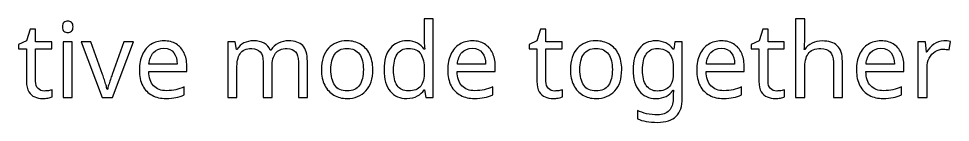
# Model space of a CAD drawing. Header units: inches. Extents: x -6.7 to 20.3, y -5.6 to 12.6.
# Drawn here: x 17.265 to 20.265, y -4.038 to -3.704 of the extents above; entities that cross this region are included whole.
import ezdxf

# ---------------------------------------------------------------- set-up
doc = ezdxf.new("R2010")
doc.units = ezdxf.units.IN
doc.header["$MEASUREMENT"] = 0
doc.layers.add('Layer 1', color=7, linetype='Continuous')

msp = doc.modelspace()

# ---------------------------------------------------------------- linework, layer by layer
at = {"layer": 'Layer 1', "color": 250}
for points, knots in [([(17.4237, -3.7119), (17.4281, -3.7119), (17.432, -3.7134), (17.4355, -3.7164), (17.4389, -3.7194), (17.4407, -3.7242), (17.4407, -3.7306), (17.4407, -3.7368), (17.4389, -3.7415), (17.4355, -3.7446), (17.432, -3.7477), (17.4281, -3.7493), (17.4237, -3.7493), (17.4188, -3.7493), (17.4147, -3.7477), (17.4113, -3.7446), (17.408, -3.7415), (17.4063, -3.7368), (17.4063, -3.7306), (17.4063, -3.7242), (17.408, -3.7194), (17.4113, -3.7164), (17.4147, -3.7134), (17.4188, -3.7119), (17.4237, -3.7119)], [0, 0, 0, 0, 0.125, 0.125, 0.125, 0.25, 0.25, 0.25, 0.375, 0.375, 0.375, 0.5, 0.5, 0.5, 0.625, 0.625, 0.625, 0.75, 0.75, 0.75, 0.875, 0.875, 0.875, 1, 1, 1, 1]), ([(18.5153, -3.9609), (18.4931, -3.9609), (18.4753, -3.9532), (18.462, -3.9378), (18.4487, -3.9223), (18.442, -3.8993), (18.442, -3.8686), (18.442, -3.8379), (18.4487, -3.8148), (18.4622, -3.7991), (18.4756, -3.7834), (18.4934, -3.7756), (18.5157, -3.7756), (18.5294, -3.7756), (18.5407, -3.7782), (18.5495, -3.7833), (18.5583, -3.7884), (18.5654, -3.7946), (18.571, -3.8019), (18.571, -3.8019), (18.573, -3.8019), (18.573, -3.8019), (18.5728, -3.7991), (18.5724, -3.7948), (18.5718, -3.7891), (18.5713, -3.7834), (18.571, -3.7789), (18.571, -3.7756), (18.571, -3.7756), (18.571, -3.7043), (18.571, -3.7043), (18.571, -3.7043), (18.6003, -3.7043), (18.6003, -3.7043), (18.6003, -3.7043), (18.6003, -3.9576), (18.6003, -3.9576), (18.6003, -3.9576), (18.5767, -3.9576), (18.5767, -3.9576), (18.5767, -3.9576), (18.5723, -3.9336), (18.5723, -3.9336), (18.5723, -3.9336), (18.571, -3.9336), (18.571, -3.9336), (18.5657, -3.9412), (18.5586, -3.9476), (18.5497, -3.9529), (18.5408, -3.9583), (18.5293, -3.9609), (18.5153, -3.9609)], [0, 0, 0, 0, 0.058824, 0.058824, 0.058824, 0.117647, 0.117647, 0.117647, 0.176471, 0.176471, 0.176471, 0.235294, 0.235294, 0.235294, 0.294118, 0.294118, 0.294118, 0.352941, 0.352941, 0.352941, 0.411765, 0.411765, 0.411765, 0.470588, 0.470588, 0.470588, 0.529412, 0.529412, 0.529412, 0.588235, 0.588235, 0.588235, 0.647059, 0.647059, 0.647059, 0.705882, 0.705882, 0.705882, 0.764706, 0.764706, 0.764706, 0.823529, 0.823529, 0.823529, 0.882353, 0.882353, 0.882353, 0.941176, 0.941176, 0.941176, 1, 1, 1, 1]), ([(19.7963, -3.7786), (19.7963, -3.7875), (19.7958, -3.7958), (19.7947, -3.8036), (19.7947, -3.8036), (19.7967, -3.8036), (19.7967, -3.8036), (19.8024, -3.7945), (19.8103, -3.7876), (19.8202, -3.7829), (19.8301, -3.7783), (19.8408, -3.7759), (19.8523, -3.7759), (19.8741, -3.7759), (19.8904, -3.7811), (19.9013, -3.7914), (19.9122, -3.8018), (19.9177, -3.8184), (19.9177, -3.8413), (19.9177, -3.8413), (19.9177, -3.9576), (19.9177, -3.9576), (19.9177, -3.9576), (19.8887, -3.9576), (19.8887, -3.9576), (19.8887, -3.9576), (19.8887, -3.8433), (19.8887, -3.8433), (19.8887, -3.8146), (19.8753, -3.8003), (19.8487, -3.8003), (19.8287, -3.8003), (19.8149, -3.8059), (19.8075, -3.8171), (19.8001, -3.8283), (19.7963, -3.8444), (19.7963, -3.8653), (19.7963, -3.8653), (19.7963, -3.9576), (19.7963, -3.9576), (19.7963, -3.9576), (19.767, -3.9576), (19.767, -3.9576), (19.767, -3.9576), (19.767, -3.7043), (19.767, -3.7043), (19.767, -3.7043), (19.7963, -3.7043), (19.7963, -3.7043), (19.7963, -3.7043), (19.7963, -3.7786), (19.7963, -3.7786)], [0, 0, 0, 0, 0.058824, 0.058824, 0.058824, 0.117647, 0.117647, 0.117647, 0.176471, 0.176471, 0.176471, 0.235294, 0.235294, 0.235294, 0.294118, 0.294118, 0.294118, 0.352941, 0.352941, 0.352941, 0.411765, 0.411765, 0.411765, 0.470588, 0.470588, 0.470588, 0.529412, 0.529412, 0.529412, 0.588235, 0.588235, 0.588235, 0.647059, 0.647059, 0.647059, 0.705882, 0.705882, 0.705882, 0.764706, 0.764706, 0.764706, 0.823529, 0.823529, 0.823529, 0.882353, 0.882353, 0.882353, 0.941176, 0.941176, 0.941176, 1, 1, 1, 1]), ([(17.348, -3.9369), (17.3524, -3.9369), (17.357, -3.9366), (17.3617, -3.9358), (17.3663, -3.935), (17.3701, -3.9342), (17.373, -3.9333), (17.373, -3.9333), (17.373, -3.9556), (17.373, -3.9556), (17.3699, -3.9572), (17.3654, -3.9584), (17.3597, -3.9594), (17.3539, -3.9604), (17.3483, -3.9609), (17.343, -3.9609), (17.3337, -3.9609), (17.325, -3.9593), (17.3172, -3.9561), (17.3093, -3.9529), (17.3029, -3.9473), (17.298, -3.9393), (17.2931, -3.9313), (17.2907, -3.9201), (17.2907, -3.9056), (17.2907, -3.9056), (17.2907, -3.8016), (17.2907, -3.8016), (17.2907, -3.8016), (17.2653, -3.8016), (17.2653, -3.8016), (17.2653, -3.8016), (17.2653, -3.7876), (17.2653, -3.7876), (17.2653, -3.7876), (17.291, -3.7759), (17.291, -3.7759), (17.291, -3.7759), (17.3027, -3.7379), (17.3027, -3.7379), (17.3027, -3.7379), (17.32, -3.7379), (17.32, -3.7379), (17.32, -3.7379), (17.32, -3.7789), (17.32, -3.7789), (17.32, -3.7789), (17.3717, -3.7789), (17.3717, -3.7789), (17.3717, -3.7789), (17.3717, -3.8016), (17.3717, -3.8016), (17.3717, -3.8016), (17.32, -3.8016), (17.32, -3.8016), (17.32, -3.8016), (17.32, -3.9049), (17.32, -3.9049), (17.32, -3.9158), (17.3226, -3.9239), (17.3278, -3.9291), (17.333, -3.9343), (17.3398, -3.9369), (17.348, -3.9369)], [0, 0, 0, 0, 0.047619, 0.047619, 0.047619, 0.095238, 0.095238, 0.095238, 0.142857, 0.142857, 0.142857, 0.190476, 0.190476, 0.190476, 0.238095, 0.238095, 0.238095, 0.285714, 0.285714, 0.285714, 0.333333, 0.333333, 0.333333, 0.380952, 0.380952, 0.380952, 0.428571, 0.428571, 0.428571, 0.47619, 0.47619, 0.47619, 0.52381, 0.52381, 0.52381, 0.571429, 0.571429, 0.571429, 0.619048, 0.619048, 0.619048, 0.666667, 0.666667, 0.666667, 0.714286, 0.714286, 0.714286, 0.761905, 0.761905, 0.761905, 0.809524, 0.809524, 0.809524, 0.857143, 0.857143, 0.857143, 0.904762, 0.904762, 0.904762, 0.952381, 0.952381, 0.952381, 1, 1, 1, 1]), ([(18.9913, -3.9369), (18.9958, -3.9369), (19.0003, -3.9366), (19.005, -3.9358), (19.0097, -3.935), (19.0134, -3.9342), (19.0163, -3.9333), (19.0163, -3.9333), (19.0163, -3.9556), (19.0163, -3.9556), (19.0132, -3.9572), (19.0088, -3.9584), (19.003, -3.9594), (18.9972, -3.9604), (18.9917, -3.9609), (18.9863, -3.9609), (18.977, -3.9609), (18.9684, -3.9593), (18.9605, -3.9561), (18.9526, -3.9529), (18.9462, -3.9473), (18.9413, -3.9393), (18.9364, -3.9313), (18.934, -3.9201), (18.934, -3.9056), (18.934, -3.9056), (18.934, -3.8016), (18.934, -3.8016), (18.934, -3.8016), (18.9087, -3.8016), (18.9087, -3.8016), (18.9087, -3.8016), (18.9087, -3.7876), (18.9087, -3.7876), (18.9087, -3.7876), (18.9343, -3.7759), (18.9343, -3.7759), (18.9343, -3.7759), (18.946, -3.7379), (18.946, -3.7379), (18.946, -3.7379), (18.9633, -3.7379), (18.9633, -3.7379), (18.9633, -3.7379), (18.9633, -3.7789), (18.9633, -3.7789), (18.9633, -3.7789), (19.015, -3.7789), (19.015, -3.7789), (19.015, -3.7789), (19.015, -3.8016), (19.015, -3.8016), (19.015, -3.8016), (18.9633, -3.8016), (18.9633, -3.8016), (18.9633, -3.8016), (18.9633, -3.9049), (18.9633, -3.9049), (18.9633, -3.9158), (18.9659, -3.9239), (18.9712, -3.9291), (18.9764, -3.9343), (18.9831, -3.9369), (18.9913, -3.9369)], [0, 0, 0, 0, 0.047619, 0.047619, 0.047619, 0.095238, 0.095238, 0.095238, 0.142857, 0.142857, 0.142857, 0.190476, 0.190476, 0.190476, 0.238095, 0.238095, 0.238095, 0.285714, 0.285714, 0.285714, 0.333333, 0.333333, 0.333333, 0.380952, 0.380952, 0.380952, 0.428571, 0.428571, 0.428571, 0.47619, 0.47619, 0.47619, 0.52381, 0.52381, 0.52381, 0.571429, 0.571429, 0.571429, 0.619048, 0.619048, 0.619048, 0.666667, 0.666667, 0.666667, 0.714286, 0.714286, 0.714286, 0.761905, 0.761905, 0.761905, 0.809524, 0.809524, 0.809524, 0.857143, 0.857143, 0.857143, 0.904762, 0.904762, 0.904762, 0.952381, 0.952381, 0.952381, 1, 1, 1, 1]), ([(19.7063, -3.9369), (19.7108, -3.9369), (19.7153, -3.9366), (19.72, -3.9358), (19.7247, -3.935), (19.7284, -3.9342), (19.7313, -3.9333), (19.7313, -3.9333), (19.7313, -3.9556), (19.7313, -3.9556), (19.7282, -3.9572), (19.7238, -3.9584), (19.718, -3.9594), (19.7122, -3.9604), (19.7067, -3.9609), (19.7013, -3.9609), (19.692, -3.9609), (19.6834, -3.9593), (19.6755, -3.9561), (19.6676, -3.9529), (19.6612, -3.9473), (19.6563, -3.9393), (19.6514, -3.9313), (19.649, -3.9201), (19.649, -3.9056), (19.649, -3.9056), (19.649, -3.8016), (19.649, -3.8016), (19.649, -3.8016), (19.6237, -3.8016), (19.6237, -3.8016), (19.6237, -3.8016), (19.6237, -3.7876), (19.6237, -3.7876), (19.6237, -3.7876), (19.6493, -3.7759), (19.6493, -3.7759), (19.6493, -3.7759), (19.661, -3.7379), (19.661, -3.7379), (19.661, -3.7379), (19.6783, -3.7379), (19.6783, -3.7379), (19.6783, -3.7379), (19.6783, -3.7789), (19.6783, -3.7789), (19.6783, -3.7789), (19.73, -3.7789), (19.73, -3.7789), (19.73, -3.7789), (19.73, -3.8016), (19.73, -3.8016), (19.73, -3.8016), (19.6783, -3.8016), (19.6783, -3.8016), (19.6783, -3.8016), (19.6783, -3.9049), (19.6783, -3.9049), (19.6783, -3.9158), (19.6809, -3.9239), (19.6862, -3.9291), (19.6914, -3.9343), (19.6981, -3.9369), (19.7063, -3.9369)], [0, 0, 0, 0, 0.047619, 0.047619, 0.047619, 0.095238, 0.095238, 0.095238, 0.142857, 0.142857, 0.142857, 0.190476, 0.190476, 0.190476, 0.238095, 0.238095, 0.238095, 0.285714, 0.285714, 0.285714, 0.333333, 0.333333, 0.333333, 0.380952, 0.380952, 0.380952, 0.428571, 0.428571, 0.428571, 0.47619, 0.47619, 0.47619, 0.52381, 0.52381, 0.52381, 0.571429, 0.571429, 0.571429, 0.619048, 0.619048, 0.619048, 0.666667, 0.666667, 0.666667, 0.714286, 0.714286, 0.714286, 0.761905, 0.761905, 0.761905, 0.809524, 0.809524, 0.809524, 0.857143, 0.857143, 0.857143, 0.904762, 0.904762, 0.904762, 0.952381, 0.952381, 0.952381, 1, 1, 1, 1]), ([(17.438, -3.7789), (17.438, -3.7789), (17.438, -3.9576), (17.438, -3.9576), (17.438, -3.9576), (17.4087, -3.9576), (17.4087, -3.9576), (17.4087, -3.9576), (17.4087, -3.7789), (17.4087, -3.7789), (17.4087, -3.7789), (17.438, -3.7789), (17.438, -3.7789)], [0, 0, 0, 0, 0.25, 0.25, 0.25, 0.5, 0.5, 0.5, 0.75, 0.75, 0.75, 1, 1, 1, 1]), ([(17.534, -3.9576), (17.534, -3.9576), (17.4663, -3.7789), (17.4663, -3.7789), (17.4663, -3.7789), (17.4977, -3.7789), (17.4977, -3.7789), (17.4977, -3.7789), (17.5357, -3.8843), (17.5357, -3.8843), (17.5374, -3.8892), (17.5393, -3.8946), (17.5413, -3.9006), (17.5433, -3.9066), (17.5451, -3.9123), (17.5467, -3.9178), (17.5482, -3.9232), (17.5493, -3.9278), (17.55, -3.9316), (17.55, -3.9316), (17.5513, -3.9316), (17.5513, -3.9316), (17.5522, -3.9278), (17.5535, -3.9232), (17.5552, -3.9176), (17.5568, -3.9121), (17.5587, -3.9063), (17.5608, -3.9003), (17.5629, -3.8943), (17.5648, -3.8889), (17.5663, -3.8843), (17.5663, -3.8843), (17.6043, -3.7789), (17.6043, -3.7789), (17.6043, -3.7789), (17.6357, -3.7789), (17.6357, -3.7789), (17.6357, -3.7789), (17.5677, -3.9576), (17.5677, -3.9576), (17.5677, -3.9576), (17.534, -3.9576), (17.534, -3.9576)], [0, 0, 0, 0, 0.071429, 0.071429, 0.071429, 0.142857, 0.142857, 0.142857, 0.214286, 0.214286, 0.214286, 0.285714, 0.285714, 0.285714, 0.357143, 0.357143, 0.357143, 0.428571, 0.428571, 0.428571, 0.5, 0.5, 0.5, 0.571429, 0.571429, 0.571429, 0.642857, 0.642857, 0.642857, 0.714286, 0.714286, 0.714286, 0.785714, 0.785714, 0.785714, 0.857143, 0.857143, 0.857143, 0.928571, 0.928571, 0.928571, 1, 1, 1, 1]), ([(17.733, -3.7756), (17.7483, -3.7756), (17.7615, -3.7789), (17.7725, -3.7856), (17.7835, -3.7923), (17.7919, -3.8017), (17.7978, -3.8138), (17.8037, -3.8259), (17.8067, -3.8401), (17.8067, -3.8563), (17.8067, -3.8563), (17.8067, -3.8739), (17.8067, -3.8739), (17.8067, -3.8739), (17.6843, -3.8739), (17.6843, -3.8739), (17.6848, -3.8942), (17.6899, -3.9096), (17.6998, -3.9201), (17.7097, -3.9307), (17.7236, -3.9359), (17.7413, -3.9359), (17.7527, -3.9359), (17.7627, -3.9349), (17.7715, -3.9328), (17.7803, -3.9307), (17.7893, -3.9276), (17.7987, -3.9236), (17.7987, -3.9236), (17.7987, -3.9493), (17.7987, -3.9493), (17.7896, -3.9533), (17.7806, -3.9562), (17.7717, -3.9581), (17.7628, -3.96), (17.7522, -3.9609), (17.74, -3.9609), (17.7231, -3.9609), (17.7082, -3.9575), (17.6952, -3.9506), (17.6822, -3.9437), (17.6721, -3.9334), (17.6648, -3.9198), (17.6576, -3.9061), (17.654, -3.8894), (17.654, -3.8696), (17.654, -3.8501), (17.6573, -3.8333), (17.6638, -3.8193), (17.6704, -3.8053), (17.6796, -3.7945), (17.6915, -3.7869), (17.7034, -3.7794), (17.7172, -3.7756), (17.733, -3.7756)], [0, 0, 0, 0, 0.055556, 0.055556, 0.055556, 0.111111, 0.111111, 0.111111, 0.166667, 0.166667, 0.166667, 0.222222, 0.222222, 0.222222, 0.277778, 0.277778, 0.277778, 0.333333, 0.333333, 0.333333, 0.388889, 0.388889, 0.388889, 0.444444, 0.444444, 0.444444, 0.5, 0.5, 0.5, 0.555556, 0.555556, 0.555556, 0.611111, 0.611111, 0.611111, 0.666667, 0.666667, 0.666667, 0.722222, 0.722222, 0.722222, 0.777778, 0.777778, 0.777778, 0.833333, 0.833333, 0.833333, 0.888889, 0.888889, 0.888889, 0.944444, 0.944444, 0.944444, 1, 1, 1, 1]), ([(18.1347, -3.7756), (18.1549, -3.7756), (18.17, -3.7808), (18.18, -3.7911), (18.19, -3.8014), (18.195, -3.8182), (18.195, -3.8413), (18.195, -3.8413), (18.195, -3.9576), (18.195, -3.9576), (18.195, -3.9576), (18.166, -3.9576), (18.166, -3.9576), (18.166, -3.9576), (18.166, -3.8426), (18.166, -3.8426), (18.166, -3.8144), (18.1539, -3.8003), (18.1297, -3.8003), (18.1123, -3.8003), (18.0999, -3.8053), (18.0925, -3.8153), (18.0851, -3.8253), (18.0813, -3.8398), (18.0813, -3.8589), (18.0813, -3.8589), (18.0813, -3.9576), (18.0813, -3.9576), (18.0813, -3.9576), (18.0523, -3.9576), (18.0523, -3.9576), (18.0523, -3.9576), (18.0523, -3.8426), (18.0523, -3.8426), (18.0523, -3.8144), (18.0401, -3.8003), (18.0157, -3.8003), (17.9977, -3.8003), (17.9852, -3.8058), (17.9783, -3.8169), (17.9714, -3.8281), (17.968, -3.8441), (17.968, -3.8649), (17.968, -3.8649), (17.968, -3.9576), (17.968, -3.9576), (17.968, -3.9576), (17.9387, -3.9576), (17.9387, -3.9576), (17.9387, -3.9576), (17.9387, -3.7789), (17.9387, -3.7789), (17.9387, -3.7789), (17.9623, -3.7789), (17.9623, -3.7789), (17.9623, -3.7789), (17.9667, -3.8033), (17.9667, -3.8033), (17.9667, -3.8033), (17.9683, -3.8033), (17.9683, -3.8033), (17.9739, -3.7939), (17.9814, -3.787), (17.9908, -3.7824), (18.0003, -3.7779), (18.0103, -3.7756), (18.021, -3.7756), (18.049, -3.7756), (18.0672, -3.7856), (18.0757, -3.8056), (18.0757, -3.8056), (18.0773, -3.8056), (18.0773, -3.8056), (18.0833, -3.7954), (18.0915, -3.7878), (18.1018, -3.7829), (18.1122, -3.7781), (18.1231, -3.7756), (18.1347, -3.7756)], [0, 0, 0, 0, 0.038462, 0.038462, 0.038462, 0.076923, 0.076923, 0.076923, 0.115385, 0.115385, 0.115385, 0.153846, 0.153846, 0.153846, 0.192308, 0.192308, 0.192308, 0.230769, 0.230769, 0.230769, 0.269231, 0.269231, 0.269231, 0.307692, 0.307692, 0.307692, 0.346154, 0.346154, 0.346154, 0.384615, 0.384615, 0.384615, 0.423077, 0.423077, 0.423077, 0.461538, 0.461538, 0.461538, 0.5, 0.5, 0.5, 0.538462, 0.538462, 0.538462, 0.576923, 0.576923, 0.576923, 0.615385, 0.615385, 0.615385, 0.653846, 0.653846, 0.653846, 0.692308, 0.692308, 0.692308, 0.730769, 0.730769, 0.730769, 0.769231, 0.769231, 0.769231, 0.807692, 0.807692, 0.807692, 0.846154, 0.846154, 0.846154, 0.884615, 0.884615, 0.884615, 0.923077, 0.923077, 0.923077, 0.961538, 0.961538, 0.961538, 1, 1, 1, 1]), ([(18.4057, -3.8679), (18.4057, -3.8975), (18.3982, -3.9204), (18.3832, -3.9366), (18.3682, -3.9528), (18.3479, -3.9609), (18.3223, -3.9609), (18.3066, -3.9609), (18.2925, -3.9573), (18.2802, -3.9501), (18.2678, -3.9429), (18.2581, -3.9323), (18.251, -3.9184), (18.2439, -3.9046), (18.2403, -3.8877), (18.2403, -3.8679), (18.2403, -3.8384), (18.2478, -3.8156), (18.2627, -3.7996), (18.2776, -3.7836), (18.2978, -3.7756), (18.3233, -3.7756), (18.3396, -3.7756), (18.3538, -3.7792), (18.3662, -3.7864), (18.3785, -3.7937), (18.3882, -3.8041), (18.3952, -3.8178), (18.4022, -3.8314), (18.4057, -3.8482), (18.4057, -3.8679)], [0, 0, 0, 0, 0.1, 0.1, 0.1, 0.2, 0.2, 0.2, 0.3, 0.3, 0.3, 0.4, 0.4, 0.4, 0.5, 0.5, 0.5, 0.6, 0.6, 0.6, 0.7, 0.7, 0.7, 0.8, 0.8, 0.8, 0.9, 0.9, 0.9, 1, 1, 1, 1]), ([(18.726, -3.7756), (18.7413, -3.7756), (18.7545, -3.7789), (18.7655, -3.7856), (18.7765, -3.7923), (18.7849, -3.8017), (18.7908, -3.8138), (18.7967, -3.8259), (18.7997, -3.8401), (18.7997, -3.8563), (18.7997, -3.8563), (18.7997, -3.8739), (18.7997, -3.8739), (18.7997, -3.8739), (18.6773, -3.8739), (18.6773, -3.8739), (18.6778, -3.8942), (18.6829, -3.9096), (18.6928, -3.9201), (18.7027, -3.9307), (18.7166, -3.9359), (18.7343, -3.9359), (18.7457, -3.9359), (18.7557, -3.9349), (18.7645, -3.9328), (18.7733, -3.9307), (18.7823, -3.9276), (18.7917, -3.9236), (18.7917, -3.9236), (18.7917, -3.9493), (18.7917, -3.9493), (18.7826, -3.9533), (18.7736, -3.9562), (18.7647, -3.9581), (18.7558, -3.96), (18.7452, -3.9609), (18.733, -3.9609), (18.7161, -3.9609), (18.7012, -3.9575), (18.6882, -3.9506), (18.6752, -3.9437), (18.6651, -3.9334), (18.6578, -3.9198), (18.6506, -3.9061), (18.647, -3.8894), (18.647, -3.8696), (18.647, -3.8501), (18.6503, -3.8333), (18.6568, -3.8193), (18.6634, -3.8053), (18.6726, -3.7945), (18.6845, -3.7869), (18.6964, -3.7794), (18.7102, -3.7756), (18.726, -3.7756)], [0, 0, 0, 0, 0.055556, 0.055556, 0.055556, 0.111111, 0.111111, 0.111111, 0.166667, 0.166667, 0.166667, 0.222222, 0.222222, 0.222222, 0.277778, 0.277778, 0.277778, 0.333333, 0.333333, 0.333333, 0.388889, 0.388889, 0.388889, 0.444444, 0.444444, 0.444444, 0.5, 0.5, 0.5, 0.555556, 0.555556, 0.555556, 0.611111, 0.611111, 0.611111, 0.666667, 0.666667, 0.666667, 0.722222, 0.722222, 0.722222, 0.777778, 0.777778, 0.777778, 0.833333, 0.833333, 0.833333, 0.888889, 0.888889, 0.888889, 0.944444, 0.944444, 0.944444, 1, 1, 1, 1]), ([(19.2073, -3.8679), (19.2073, -3.8975), (19.1998, -3.9204), (19.1848, -3.9366), (19.1698, -3.9528), (19.1496, -3.9609), (19.124, -3.9609), (19.1082, -3.9609), (19.0942, -3.9573), (19.0818, -3.9501), (19.0695, -3.9429), (19.0598, -3.9323), (19.0527, -3.9184), (19.0456, -3.9046), (19.042, -3.8877), (19.042, -3.8679), (19.042, -3.8384), (19.0494, -3.8156), (19.0643, -3.7996), (19.0792, -3.7836), (19.0994, -3.7756), (19.125, -3.7756), (19.1412, -3.7756), (19.1555, -3.7792), (19.1678, -3.7864), (19.1802, -3.7937), (19.1898, -3.8041), (19.1968, -3.8178), (19.2038, -3.8314), (19.2073, -3.8482), (19.2073, -3.8679)], [0, 0, 0, 0, 0.1, 0.1, 0.1, 0.2, 0.2, 0.2, 0.3, 0.3, 0.3, 0.4, 0.4, 0.4, 0.5, 0.5, 0.5, 0.6, 0.6, 0.6, 0.7, 0.7, 0.7, 0.8, 0.8, 0.8, 0.9, 0.9, 0.9, 1, 1, 1, 1]), ([(19.317, -3.7756), (19.3288, -3.7756), (19.3394, -3.7778), (19.3488, -3.7823), (19.3583, -3.7867), (19.3663, -3.7935), (19.373, -3.8026), (19.373, -3.8026), (19.3747, -3.8026), (19.3747, -3.8026), (19.3747, -3.8026), (19.3787, -3.7789), (19.3787, -3.7789), (19.3787, -3.7789), (19.402, -3.7789), (19.402, -3.7789), (19.402, -3.7789), (19.402, -3.9606), (19.402, -3.9606), (19.402, -3.9862), (19.3955, -4.0054), (19.3825, -4.0183), (19.3695, -4.0312), (19.3493, -4.0376), (19.322, -4.0376), (19.2958, -4.0376), (19.2743, -4.0338), (19.2577, -4.0263), (19.2577, -4.0263), (19.2577, -3.9993), (19.2577, -3.9993), (19.2752, -4.0086), (19.2972, -4.0133), (19.3237, -4.0133), (19.339, -4.0133), (19.3511, -4.0088), (19.3598, -3.9998), (19.3686, -3.9908), (19.373, -3.9785), (19.373, -3.9629), (19.373, -3.9629), (19.373, -3.9559), (19.373, -3.9559), (19.373, -3.9533), (19.3731, -3.9494), (19.3733, -3.9444), (19.3736, -3.9394), (19.3738, -3.9359), (19.374, -3.9339), (19.374, -3.9339), (19.3727, -3.9339), (19.3727, -3.9339), (19.3607, -3.9519), (19.3422, -3.9609), (19.3173, -3.9609), (19.2942, -3.9609), (19.2762, -3.9528), (19.2632, -3.9366), (19.2502, -3.9204), (19.2437, -3.8977), (19.2437, -3.8686), (19.2437, -3.8402), (19.2502, -3.8176), (19.2632, -3.8008), (19.2762, -3.784), (19.2941, -3.7756), (19.317, -3.7756)], [0, 0, 0, 0, 0.045455, 0.045455, 0.045455, 0.090909, 0.090909, 0.090909, 0.136364, 0.136364, 0.136364, 0.181818, 0.181818, 0.181818, 0.227273, 0.227273, 0.227273, 0.272727, 0.272727, 0.272727, 0.318182, 0.318182, 0.318182, 0.363636, 0.363636, 0.363636, 0.409091, 0.409091, 0.409091, 0.454545, 0.454545, 0.454545, 0.5, 0.5, 0.5, 0.545455, 0.545455, 0.545455, 0.590909, 0.590909, 0.590909, 0.636364, 0.636364, 0.636364, 0.681818, 0.681818, 0.681818, 0.727273, 0.727273, 0.727273, 0.772727, 0.772727, 0.772727, 0.818182, 0.818182, 0.818182, 0.863636, 0.863636, 0.863636, 0.909091, 0.909091, 0.909091, 0.954545, 0.954545, 0.954545, 1, 1, 1, 1]), ([(19.5277, -3.7756), (19.543, -3.7756), (19.5562, -3.7789), (19.5672, -3.7856), (19.5782, -3.7923), (19.5866, -3.8017), (19.5925, -3.8138), (19.5984, -3.8259), (19.6013, -3.8401), (19.6013, -3.8563), (19.6013, -3.8563), (19.6013, -3.8739), (19.6013, -3.8739), (19.6013, -3.8739), (19.479, -3.8739), (19.479, -3.8739), (19.4794, -3.8942), (19.4846, -3.9096), (19.4945, -3.9201), (19.5044, -3.9307), (19.5182, -3.9359), (19.536, -3.9359), (19.5473, -3.9359), (19.5574, -3.9349), (19.5662, -3.9328), (19.5749, -3.9307), (19.584, -3.9276), (19.5933, -3.9236), (19.5933, -3.9236), (19.5933, -3.9493), (19.5933, -3.9493), (19.5842, -3.9533), (19.5752, -3.9562), (19.5663, -3.9581), (19.5574, -3.96), (19.5469, -3.9609), (19.5347, -3.9609), (19.5178, -3.9609), (19.5028, -3.9575), (19.4898, -3.9506), (19.4768, -3.9437), (19.4667, -3.9334), (19.4595, -3.9198), (19.4523, -3.9061), (19.4487, -3.8894), (19.4487, -3.8696), (19.4487, -3.8501), (19.4519, -3.8333), (19.4585, -3.8193), (19.4651, -3.8053), (19.4743, -3.7945), (19.4862, -3.7869), (19.4981, -3.7794), (19.5119, -3.7756), (19.5277, -3.7756)], [0, 0, 0, 0, 0.055556, 0.055556, 0.055556, 0.111111, 0.111111, 0.111111, 0.166667, 0.166667, 0.166667, 0.222222, 0.222222, 0.222222, 0.277778, 0.277778, 0.277778, 0.333333, 0.333333, 0.333333, 0.388889, 0.388889, 0.388889, 0.444444, 0.444444, 0.444444, 0.5, 0.5, 0.5, 0.555556, 0.555556, 0.555556, 0.611111, 0.611111, 0.611111, 0.666667, 0.666667, 0.666667, 0.722222, 0.722222, 0.722222, 0.777778, 0.777778, 0.777778, 0.833333, 0.833333, 0.833333, 0.888889, 0.888889, 0.888889, 0.944444, 0.944444, 0.944444, 1, 1, 1, 1]), ([(20.042, -3.7756), (20.0573, -3.7756), (20.0705, -3.7789), (20.0815, -3.7856), (20.0925, -3.7923), (20.1009, -3.8017), (20.1068, -3.8138), (20.1127, -3.8259), (20.1157, -3.8401), (20.1157, -3.8563), (20.1157, -3.8563), (20.1157, -3.8739), (20.1157, -3.8739), (20.1157, -3.8739), (19.9933, -3.8739), (19.9933, -3.8739), (19.9938, -3.8942), (19.9989, -3.9096), (20.0088, -3.9201), (20.0187, -3.9307), (20.0326, -3.9359), (20.0503, -3.9359), (20.0617, -3.9359), (20.0717, -3.9349), (20.0805, -3.9328), (20.0893, -3.9307), (20.0983, -3.9276), (20.1077, -3.9236), (20.1077, -3.9236), (20.1077, -3.9493), (20.1077, -3.9493), (20.0986, -3.9533), (20.0896, -3.9562), (20.0807, -3.9581), (20.0718, -3.96), (20.0612, -3.9609), (20.049, -3.9609), (20.0321, -3.9609), (20.0172, -3.9575), (20.0042, -3.9506), (19.9912, -3.9437), (19.9811, -3.9334), (19.9738, -3.9198), (19.9666, -3.9061), (19.963, -3.8894), (19.963, -3.8696), (19.963, -3.8501), (19.9663, -3.8333), (19.9728, -3.8193), (19.9794, -3.8053), (19.9886, -3.7945), (20.0005, -3.7869), (20.0124, -3.7794), (20.0262, -3.7756), (20.042, -3.7756)], [0, 0, 0, 0, 0.055556, 0.055556, 0.055556, 0.111111, 0.111111, 0.111111, 0.166667, 0.166667, 0.166667, 0.222222, 0.222222, 0.222222, 0.277778, 0.277778, 0.277778, 0.333333, 0.333333, 0.333333, 0.388889, 0.388889, 0.388889, 0.444444, 0.444444, 0.444444, 0.5, 0.5, 0.5, 0.555556, 0.555556, 0.555556, 0.611111, 0.611111, 0.611111, 0.666667, 0.666667, 0.666667, 0.722222, 0.722222, 0.722222, 0.777778, 0.777778, 0.777778, 0.833333, 0.833333, 0.833333, 0.888889, 0.888889, 0.888889, 0.944444, 0.944444, 0.944444, 1, 1, 1, 1]), ([(20.2443, -3.7756), (20.2477, -3.7756), (20.2513, -3.7758), (20.2552, -3.7761), (20.2591, -3.7764), (20.2624, -3.7769), (20.2653, -3.7776), (20.2653, -3.7776), (20.2617, -3.8046), (20.2617, -3.8046), (20.2588, -3.8039), (20.2556, -3.8034), (20.2522, -3.8029), (20.2487, -3.8025), (20.2454, -3.8023), (20.2423, -3.8023), (20.2332, -3.8023), (20.2247, -3.8048), (20.2167, -3.8098), (20.2087, -3.8148), (20.2023, -3.8218), (20.1975, -3.8308), (20.1927, -3.8398), (20.1903, -3.8503), (20.1903, -3.8623), (20.1903, -3.8623), (20.1903, -3.9576), (20.1903, -3.9576), (20.1903, -3.9576), (20.161, -3.9576), (20.161, -3.9576), (20.161, -3.9576), (20.161, -3.7789), (20.161, -3.7789), (20.161, -3.7789), (20.185, -3.7789), (20.185, -3.7789), (20.185, -3.7789), (20.1883, -3.8116), (20.1883, -3.8116), (20.1883, -3.8116), (20.1897, -3.8116), (20.1897, -3.8116), (20.1954, -3.8018), (20.2029, -3.7934), (20.212, -3.7863), (20.2211, -3.7792), (20.2319, -3.7756), (20.2443, -3.7756)], [0, 0, 0, 0, 0.0625, 0.0625, 0.0625, 0.125, 0.125, 0.125, 0.1875, 0.1875, 0.1875, 0.25, 0.25, 0.25, 0.3125, 0.3125, 0.3125, 0.375, 0.375, 0.375, 0.4375, 0.4375, 0.4375, 0.5, 0.5, 0.5, 0.5625, 0.5625, 0.5625, 0.625, 0.625, 0.625, 0.6875, 0.6875, 0.6875, 0.75, 0.75, 0.75, 0.8125, 0.8125, 0.8125, 0.875, 0.875, 0.875, 0.9375, 0.9375, 0.9375, 1, 1, 1, 1]), ([(17.7327, -3.7996), (17.7187, -3.7996), (17.7076, -3.8041), (17.6995, -3.8131), (17.6914, -3.8221), (17.6866, -3.8346), (17.685, -3.8506), (17.685, -3.8506), (17.776, -3.8506), (17.776, -3.8506), (17.7758, -3.8355), (17.7722, -3.8232), (17.7653, -3.8138), (17.7584, -3.8043), (17.7476, -3.7996), (17.7327, -3.7996)], [0, 0, 0, 0, 0.2, 0.2, 0.2, 0.4, 0.4, 0.4, 0.6, 0.6, 0.6, 0.8, 0.8, 0.8, 1, 1, 1, 1]), ([(18.2707, -3.8679), (18.2707, -3.8891), (18.2748, -3.9058), (18.2832, -3.9181), (18.2915, -3.9304), (18.3048, -3.9366), (18.323, -3.9366), (18.341, -3.9366), (18.3542, -3.9304), (18.3627, -3.9181), (18.3711, -3.9058), (18.3753, -3.8891), (18.3753, -3.8679), (18.3753, -3.8468), (18.3711, -3.8303), (18.3627, -3.8183), (18.3542, -3.8063), (18.3409, -3.8003), (18.3227, -3.8003), (18.3044, -3.8003), (18.2912, -3.8063), (18.283, -3.8183), (18.2748, -3.8303), (18.2707, -3.8468), (18.2707, -3.8679)], [0, 0, 0, 0, 0.125, 0.125, 0.125, 0.25, 0.25, 0.25, 0.375, 0.375, 0.375, 0.5, 0.5, 0.5, 0.625, 0.625, 0.625, 0.75, 0.75, 0.75, 0.875, 0.875, 0.875, 1, 1, 1, 1]), ([(18.52, -3.9366), (18.5389, -3.9366), (18.5522, -3.9314), (18.5598, -3.9211), (18.5675, -3.9108), (18.5713, -3.8952), (18.5713, -3.8743), (18.5713, -3.8743), (18.5713, -3.8689), (18.5713, -3.8689), (18.5713, -3.8467), (18.5677, -3.8297), (18.5603, -3.8178), (18.553, -3.8059), (18.5394, -3.7999), (18.5197, -3.7999), (18.5039, -3.7999), (18.4921, -3.8062), (18.4842, -3.8188), (18.4763, -3.8313), (18.4723, -3.8482), (18.4723, -3.8693), (18.4723, -3.8906), (18.4763, -3.9072), (18.4842, -3.9189), (18.4921, -3.9307), (18.504, -3.9366), (18.52, -3.9366)], [0, 0, 0, 0, 0.111111, 0.111111, 0.111111, 0.222222, 0.222222, 0.222222, 0.333333, 0.333333, 0.333333, 0.444444, 0.444444, 0.444444, 0.555556, 0.555556, 0.555556, 0.666667, 0.666667, 0.666667, 0.777778, 0.777778, 0.777778, 0.888889, 0.888889, 0.888889, 1, 1, 1, 1]), ([(18.7257, -3.7996), (18.7117, -3.7996), (18.7006, -3.8041), (18.6925, -3.8131), (18.6844, -3.8221), (18.6796, -3.8346), (18.678, -3.8506), (18.678, -3.8506), (18.769, -3.8506), (18.769, -3.8506), (18.7688, -3.8355), (18.7652, -3.8232), (18.7583, -3.8138), (18.7514, -3.8043), (18.7406, -3.7996), (18.7257, -3.7996)], [0, 0, 0, 0, 0.2, 0.2, 0.2, 0.4, 0.4, 0.4, 0.6, 0.6, 0.6, 0.8, 0.8, 0.8, 1, 1, 1, 1]), ([(19.0723, -3.8679), (19.0723, -3.8891), (19.0765, -3.9058), (19.0848, -3.9181), (19.0932, -3.9304), (19.1064, -3.9366), (19.1247, -3.9366), (19.1427, -3.9366), (19.1559, -3.9304), (19.1643, -3.9181), (19.1728, -3.9058), (19.177, -3.8891), (19.177, -3.8679), (19.177, -3.8468), (19.1728, -3.8303), (19.1643, -3.8183), (19.1559, -3.8063), (19.1426, -3.8003), (19.1243, -3.8003), (19.1061, -3.8003), (19.0929, -3.8063), (19.0847, -3.8183), (19.0764, -3.8303), (19.0723, -3.8468), (19.0723, -3.8679)], [0, 0, 0, 0, 0.125, 0.125, 0.125, 0.25, 0.25, 0.25, 0.375, 0.375, 0.375, 0.5, 0.5, 0.5, 0.625, 0.625, 0.625, 0.75, 0.75, 0.75, 0.875, 0.875, 0.875, 1, 1, 1, 1]), ([(19.321, -3.8003), (19.3061, -3.8003), (19.2946, -3.8062), (19.2863, -3.8181), (19.2781, -3.83), (19.274, -3.8469), (19.274, -3.8689), (19.274, -3.8909), (19.2781, -3.9078), (19.2862, -3.9194), (19.2943, -3.9311), (19.3061, -3.9369), (19.3217, -3.9369), (19.3397, -3.9369), (19.3528, -3.9321), (19.361, -3.9224), (19.3692, -3.9128), (19.3733, -3.8972), (19.3733, -3.8756), (19.3733, -3.8756), (19.3733, -3.8686), (19.3733, -3.8686), (19.3733, -3.8442), (19.3691, -3.8267), (19.3607, -3.8161), (19.3522, -3.8056), (19.339, -3.8003), (19.321, -3.8003)], [0, 0, 0, 0, 0.111111, 0.111111, 0.111111, 0.222222, 0.222222, 0.222222, 0.333333, 0.333333, 0.333333, 0.444444, 0.444444, 0.444444, 0.555556, 0.555556, 0.555556, 0.666667, 0.666667, 0.666667, 0.777778, 0.777778, 0.777778, 0.888889, 0.888889, 0.888889, 1, 1, 1, 1]), ([(19.5273, -3.7996), (19.5133, -3.7996), (19.5023, -3.8041), (19.4942, -3.8131), (19.4861, -3.8221), (19.4812, -3.8346), (19.4797, -3.8506), (19.4797, -3.8506), (19.5707, -3.8506), (19.5707, -3.8506), (19.5704, -3.8355), (19.5669, -3.8232), (19.56, -3.8138), (19.5531, -3.8043), (19.5422, -3.7996), (19.5273, -3.7996)], [0, 0, 0, 0, 0.2, 0.2, 0.2, 0.4, 0.4, 0.4, 0.6, 0.6, 0.6, 0.8, 0.8, 0.8, 1, 1, 1, 1]), ([(20.0417, -3.7996), (20.0277, -3.7996), (20.0166, -3.8041), (20.0085, -3.8131), (20.0004, -3.8221), (19.9956, -3.8346), (19.994, -3.8506), (19.994, -3.8506), (20.085, -3.8506), (20.085, -3.8506), (20.0848, -3.8355), (20.0812, -3.8232), (20.0743, -3.8138), (20.0674, -3.8043), (20.0566, -3.7996), (20.0417, -3.7996)], [0, 0, 0, 0, 0.2, 0.2, 0.2, 0.4, 0.4, 0.4, 0.6, 0.6, 0.6, 0.8, 0.8, 0.8, 1, 1, 1, 1])]:
    msp.add_open_spline(points, degree=3, knots=knots, dxfattribs=at)

doc.saveas('drawing.dxf')
